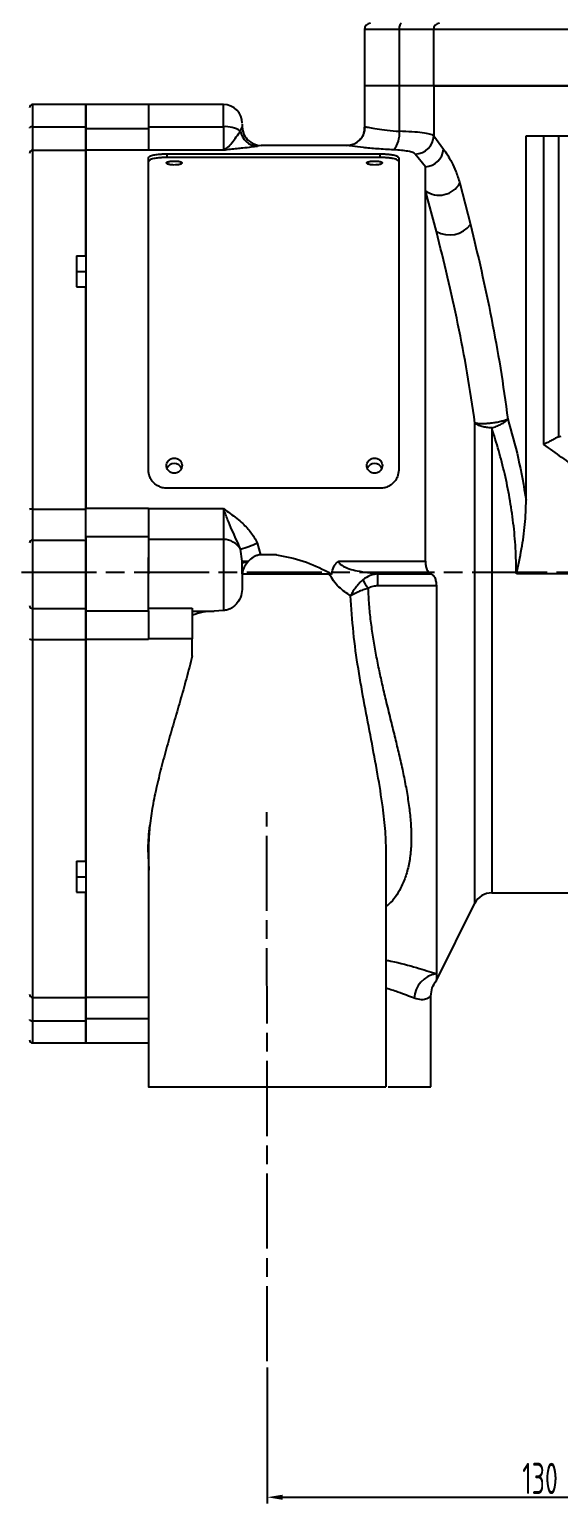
# Model space of a CAD drawing. Header units: millimetres. Extents: x 7829 to 9013, y 2050 to 2917.
# Drawn here: x 8042.8 to 8127.3, y 2557.2 to 2792.8 of the extents above; entities that cross this region are included whole.
import ezdxf

# ---------------------------------------------------------------- set-up
doc = ezdxf.new("R2010")
doc.units = ezdxf.units.MM
doc.linetypes.add('AM_ISO08W050', pattern=[18, 12, -1.5, 3, -1.5])
doc.layers.add('AM_5', color=3, linetype='Continuous', lineweight=25)
doc.layers.add('AM_7', color=4, linetype='AM_ISO08W050', lineweight=25)
doc.styles.add('工程字', font='gbenor.shx', dxfattribs={"width": 0.707, "bigfont": 'hztxt.shx'})
doc.dimstyles.new('AM_GB$0', dxfattribs={"dimtxt": 3.5, "dimasz": 2.5, "dimexe": 1, "dimexo": 1, "dimgap": 0.5, "dimtad": 1, "dimdsep": 46, "dimtxsty": '工程字', "dimcen": 0, "dimclrd": 256, "dimclre": 256, "dimclrt": 2, "dimadec": 0, "dimazin": 2, "dimtp": 0.1, "dimtm": 0.1, "dimtfac": 0.71, "dimtmove": 0, "dimatfit": 3, "dimfxl": 0, "dimlwd": -1, "dimlwe": -1, "dimarcsym": 0})

# ---------------------------------------------------------------- blocks, each defined once
blk = doc.blocks.new('*D35')
at = {"layer": 'AM_5', "transparency": 16777216}
for p, q in [((8208.87, 2583.98), (8208.87, 2557.17)), ((8080.79, 2578.91), (8080.79, 2557.17)), ((8083.29, 2558.17), (8206.37, 2558.17))]:
    blk.add_line(p, q, dxfattribs=at)
for points in [[(8083.29, 2558.58), (8083.29, 2557.75), (8080.79, 2558.17)], [(8206.37, 2558.58), (8206.37, 2557.75), (8208.87, 2558.17)]]:
    blk.add_solid(points, dxfattribs=at)
at = {"layer": 'Defpoints', "color": 0}
for p in [(8208.87, 2584.98), (8080.79, 2579.91), (8208.87, 2558.17)]:
    blk.add_point(p, dxfattribs=at)
at = {"layer": 'AM_5', "color": 2, "transparency": 16777216, "insert": (8124.39, 2561.17), "char_height": 5, "attachment_point": 5, "style": '工程字'}
blk.add_mtext('130', dxfattribs=at)

msp = doc.modelspace()

# ---------------------------------------------------------------- linework, layer by layer
at = {"color": 7, "linetype": 'Continuous', "lineweight": 25}
for p, q in [((8096.317, 2792.779), (8096.317, 2783.779)), ((8101.876, 2792.779), (8096.317, 2792.779)), ((8107.344, 2792.779), (8101.876, 2792.779)), ((8101.876, 2792.779), (8101.876, 2783.779)), ((8181.849, 2792.779), (8107.344, 2792.779)), ((8107.344, 2792.779), (8107.344, 2783.779)), ((8096.316, 2783.779), (8096.316, 2776.795)), ((8101.913, 2776.505), (8101.913, 2783.779)), ((8107.344, 2783.779), (8128.935, 2783.779)), ((8107.414, 2783.779), (8107.414, 2775.797)), ((8051.816, 2780.779), (8043.316, 2780.779)), ((8043.316, 2780.779), (8043.316, 2777.234)), ((8061.816, 2780.779), (8051.816, 2780.779)), ((8051.816, 2777.234), (8051.816, 2780.779)), ((8073.816, 2780.779), (8061.816, 2780.779)), ((8073.816, 2777.241), (8073.816, 2780.779)), ((8043.316, 2777.234), (8043.316, 2773.471)), ((8043.316, 2777.234), (8051.816, 2777.234)), ((8051.816, 2773.471), (8051.816, 2777.234)), ((8051.816, 2776.942), (8061.816, 2776.942)), ((8061.816, 2777.241), (8073.816, 2777.241)), ((8073.816, 2777.241), (8073.816, 2773.483)), ((8076.509, 2776.552), (8076.813, 2777.152)), ((8076.813, 2777.152), (8076.816, 2777.243)), ((8107.414, 2775.797), (8108.977, 2773.663)), ((8122.16, 2717.556), (8122.16, 2775.779)), ((8124.942, 2775.779), (8124.942, 2726.441)), ((8127.334, 2775.779), (8127.334, 2727.672)), ((8043.316, 2773.471), (8043.316, 2716.115)), ((8043.316, 2773.471), (8051.816, 2773.471)), ((8061.816, 2773.472), (8051.816, 2773.472)), ((8051.816, 2756.576), (8051.816, 2773.471)), ((8073.816, 2773.483), (8061.816, 2773.483)), ((8061.816, 2773.483), (8061.816, 2773.472)), ((8079.81, 2774.249), (8079.203, 2774.101)), ((8093.498, 2774.25), (8079.809, 2774.25)), ((8093.521, 2774.249), (8079.81, 2774.249)), ((8079.816, 2774.247), (8079.81, 2774.249)), ((8064.816, 2772.904), (8098.816, 2772.904)), ((8064.816, 2772.316), (8064.816, 2772.904)), ((8098.816, 2772.316), (8064.816, 2772.316)), ((8098.816, 2772.316), (8098.816, 2772.904)), ((8106.066, 2770.815), (8104.45, 2772.859)), ((8106.066, 2707.807), (8106.066, 2767.004)), ((8107.816, 2760.477), (8106.066, 2767.004)), ((8111.574, 2768.203), (8113.267, 2761.606)), ((8050.316, 2756.576), (8051.816, 2756.576)), ((8050.316, 2756.576), (8050.316, 2751.621)), ((8050.316, 2754.101), (8051.816, 2754.101)), ((8050.316, 2751.621), (8051.816, 2751.621)), ((8051.816, 2716.115), (8051.816, 2751.621)), ((8113.986, 2653.12), (8113.986, 2729.873)), ((8116.67, 2729.114), (8116.67, 2654.779)), ((8127.334, 2727.672), (8127.782, 2727.779)), ((8098.816, 2719.436), (8064.816, 2719.436)), ((8043.316, 2716.115), (8043.316, 2711.171)), ((8043.316, 2716.115), (8051.816, 2716.115)), ((8051.816, 2716.263), (8061.816, 2716.263)), ((8051.816, 2711.347), (8051.816, 2716.115)), ((8061.816, 2716.263), (8061.816, 2716.19)), ((8061.816, 2716.19), (8073.816, 2716.19)), ((8073.816, 2716.19), (8073.816, 2711.251)), ((8043.316, 2711.171), (8043.316, 2700.228)), ((8043.316, 2711.171), (8051.816, 2711.171)), ((8061.816, 2711.708), (8051.816, 2711.708)), ((8051.816, 2700.228), (8051.816, 2711.171)), ((8073.816, 2711.251), (8061.816, 2711.251)), ((8073.816, 2711.251), (8073.816, 2699.893)), ((8076.813, 2707.814), (8076.509, 2709.719)), ((8079.203, 2710.708), (8079.737, 2708.779)), ((8076.816, 2707.49), (8076.813, 2707.814)), ((8077.811, 2707.777), (8077.653, 2707.597)), ((8082.264, 2708.779), (8079.486, 2708.779)), ((8092.229, 2707.807), (8106.066, 2707.807)), ((8076.816, 2705.779), (8090.705, 2705.779)), ((8090.569, 2706.041), (8090.705, 2705.779)), ((8090.569, 2706.041), (8090.909, 2705.779)), ((8090.705, 2705.779), (8091.088, 2705.636)), ((8091.088, 2705.636), (8090.909, 2705.779)), ((8091.088, 2705.636), (8091.104, 2705.779)), ((8098.488, 2705.763), (8106.955, 2705.763)), ((8098.488, 2703.839), (8098.488, 2705.763)), ((8106.904, 2705.779), (8106.955, 2705.763)), ((8153.226, 2705.779), (8120.599, 2705.779)), ((8107.816, 2703.839), (8098.488, 2703.839)), ((8107.816, 2703.839), (8107.816, 2641.853)), ((8043.316, 2700.228), (8051.816, 2700.228)), ((8043.316, 2700.228), (8043.316, 2695.292)), ((8051.816, 2695.292), (8051.816, 2700.228)), ((8061.816, 2700.307), (8068.816, 2700.307)), ((8051.816, 2699.85), (8061.816, 2699.85)), ((8068.816, 2699.799), (8072.316, 2699.799)), ((8073.816, 2699.893), (8072.316, 2699.799)), ((8043.316, 2695.292), (8051.816, 2695.292)), ((8043.316, 2695.292), (8043.316, 2638.063)), ((8061.816, 2695.295), (8051.816, 2695.295)), ((8051.816, 2659.824), (8051.816, 2695.292)), ((8068.816, 2695.367), (8061.816, 2695.367)), ((8061.816, 2695.367), (8061.816, 2695.295)), ((8068.816, 2692.654), (8068.816, 2695.367)), ((8061.816, 2661.032), (8061.816, 2623.779)), ((8061.959, 2658.422), (8061.832, 2660.815)), ((8099.816, 2623.779), (8099.816, 2661.009)), ((8050.316, 2659.824), (8051.816, 2659.824)), ((8050.316, 2659.824), (8050.316, 2654.88)), ((8050.316, 2657.361), (8051.816, 2657.361)), ((8050.316, 2654.88), (8051.816, 2654.88)), ((8051.816, 2638.063), (8051.816, 2654.88)), ((8107.816, 2640.779), (8113.986, 2653.12)), ((8116.67, 2654.779), (8131.316, 2654.779)), ((8043.316, 2638.063), (8051.816, 2638.063)), ((8043.316, 2638.063), (8043.316, 2634.311)), ((8051.816, 2638.086), (8061.816, 2638.086)), ((8051.816, 2634.311), (8051.816, 2638.063)), ((8106.944, 2623.779), (8106.944, 2638.287)), ((8043.316, 2634.311), (8051.816, 2634.311)), ((8043.316, 2634.311), (8043.316, 2630.779)), ((8061.816, 2634.615), (8051.816, 2634.615)), ((8051.816, 2630.779), (8051.816, 2634.311)), ((8043.316, 2630.779), (8051.816, 2630.779)), ((8051.816, 2630.779), (8061.816, 2630.779))]:
    msp.add_line(p, q, dxfattribs=at)
at = {"color": 7, "linetype": 'Continuous', "lineweight": 25, "flags": 128}
for points in [[(8102.181, 2793.779), (8102.121, 2793.76), (8102.064, 2793.703), (8102.011, 2793.61), (8101.965, 2793.486), (8101.927, 2793.334), (8101.899, 2793.162), (8101.882, 2792.974), (8101.876, 2792.779)], [(8043.316, 2777.234), (8043.218, 2777.231), (8043.124, 2777.219), (8043.038, 2777.2), (8042.962, 2777.175), (8042.9, 2777.144), (8042.854, 2777.108), (8042.825, 2777.07), (8042.816, 2777.03)], [(8042.816, 2634.517), (8042.825, 2634.477), (8042.854, 2634.438), (8042.9, 2634.402), (8042.962, 2634.371), (8043.038, 2634.346), (8043.124, 2634.327), (8043.218, 2634.315), (8043.316, 2634.311)]]:
    msp.add_lwpolyline(points, dxfattribs=at)
at = {"color": 7, "linetype": 'Continuous', "lineweight": 25}
for centre, radius, start, end in [((8097.317, 2792.779), 1, 90, 180), ((8108.338, 2792.785), 0.994, 90.33103, 180.32725), ((8043.316, 2780.279), 0.5, 90, 180), ((8073.816, 2777.779), 3, 0, 90), ((8074.092, 2772.713), 4.536, 57.804, 93.50099), ((8079.401, 2777.025), 2.931, 189.29818, 266.1177), ((8079.813, 2777.25), 3.002, 181.88119, 269.94976), ((8079.81, 2777.244), 2.995, 180.011, 229.08661), ((8093.473, 2777.24), 2.992, 270.91414, 0.14164), ((8097.808, 2776.13), 4.122, 321.01752, 5.2103), ((8104.352, 2775.922), 3.064, 271.84168, 357.66144), ((8043.313, 2772.974), 0.497, 89.66234, 179.65831), ((8105.828, 2773.97), 3.164, 274.30687, 354.43999), ((8108.278, 2770.091), 3.798, 234.36762, 330.19689), ((8109.884, 2764.215), 4.272, 241.03707, 322.36392), ((8065.947, 2722.152), 1.262, 21.88021, 157.8711), ((8097.947, 2722.152), 1.262, 21.88021, 157.8711), ((8043.193, 2715.23), 0.893, 82.14096, 115.02118), ((8043.294, 2710.692), 0.479, 87.472, 177.22636), ((8073.872, 2708.215), 3.037, 29.70353, 91.05787), ((8072.34, 2725.243), 16.074, 285.03348, 295.27473), ((8077.54, 2713.938), 6.167, 263.23329, 272.52665), ((8077.54, 2705.154), 2.445, 87.3581, 107.22949), ((8037.312, 2667.995), 69.329, 30.76645, 32.0632), ((8043.295, 2700.707), 0.48, 182.74259, 272.5022), ((8043.193, 2696.166), 0.882, 244.64111, 277.95157), ((8116.67, 2651.779), 3, 90, 153.43495), ((8108.454, 2637.732), 4.171, 98.80799, 177.42388), ((8043.313, 2638.56), 0.497, 180.33182, 270.32802), ((8043.316, 2631.279), 0.5, 180, 270)]:
    msp.add_arc(centre, radius, start, end, dxfattribs=at)
for points in [[(8101.913, 2783.779), (8101.131, 2783.779), (8099.566, 2783.779), (8097.769, 2783.779), (8096.548, 2783.779), (8096.393, 2783.779), (8096.316, 2783.779)], [(8107.414, 2783.779), (8107.24, 2783.779), (8106.892, 2783.779), (8105.641, 2783.779), (8103.978, 2783.779), (8102.602, 2783.779), (8101.913, 2783.779)], [(8182.3, 2783.779), (8179.208, 2783.779), (8173.024, 2783.779), (8164.045, 2783.779), (8155.41, 2783.779), (8147.226, 2783.779), (8139.581, 2783.779), (8132.559, 2783.779), (8126.237, 2783.779), (8120.686, 2783.779), (8115.96, 2783.779), (8112.136, 2783.779), (8109.165, 2783.779), (8107.997, 2783.779), (8107.414, 2783.779)], [(8051.816, 2780.779), (8051.816, 2780.727), (8051.816, 2780.624), (8051.816, 2779.803), (8051.816, 2778.583), (8051.816, 2777.489), (8051.816, 2776.942)], [(8061.816, 2780.779), (8061.816, 2780.727), (8061.816, 2780.624), (8061.816, 2779.803), (8061.816, 2778.583), (8061.816, 2777.489), (8061.816, 2776.942)], [(8051.816, 2776.942), (8051.816, 2776.503), (8051.816, 2775.624), (8051.816, 2774.585), (8051.816, 2773.806), (8051.816, 2773.583), (8051.816, 2773.472)], [(8122.16, 2775.779), (8123.959, 2775.779), (8127.557, 2775.779), (8133.867, 2775.779), (8140.764, 2775.779), (8148.248, 2775.779), (8156.222, 2775.779), (8164.612, 2775.779), (8173.318, 2775.779), (8179.306, 2775.779), (8182.3, 2775.779)], [(8051.816, 2773.472), (8051.816, 2773.032), (8051.816, 2772.151), (8051.816, 2769.894), (8051.816, 2766.981), (8051.816, 2763.376), (8051.816, 2759.137), (8051.816, 2754.305), (8051.816, 2748.937), (8051.816, 2743.09), (8051.816, 2736.83), (8051.816, 2730.225), (8051.816, 2723.357), (8051.816, 2718.627), (8051.816, 2716.263)], [(8061.816, 2722.362), (8061.816, 2725.329), (8061.816, 2731.262), (8061.816, 2739.614), (8061.816, 2747.372), (8061.816, 2754.362), (8061.816, 2760.474), (8061.816, 2765.563), (8061.816, 2769.647), (8061.816, 2771.377), (8061.816, 2772.241)], [(8101.816, 2772.241), (8101.816, 2771.377), (8101.816, 2769.647), (8101.816, 2765.563), (8101.816, 2760.474), (8101.816, 2754.362), (8101.816, 2747.372), (8101.816, 2739.614), (8101.816, 2731.262), (8101.816, 2725.329), (8101.816, 2722.362)], [(8106.066, 2767.004), (8106.066, 2767.723), (8106.066, 2769.161), (8106.066, 2770.264), (8106.066, 2770.815)], [(8116.67, 2729.114), (8116.393, 2729.124), (8115.839, 2729.144), (8115.075, 2729.306), (8114.417, 2729.546), (8114.13, 2729.764), (8113.986, 2729.873)], [(8051.816, 2711.708), (8051.816, 2711.945), (8051.816, 2712.418), (8051.816, 2713.512), (8051.816, 2714.804), (8051.816, 2715.776), (8051.816, 2716.263)], [(8051.816, 2711.708), (8051.816, 2711.406), (8051.816, 2710.801), (8051.816, 2709.353), (8051.816, 2707.647), (8051.816, 2705.779), (8051.816, 2703.911), (8051.816, 2702.205), (8051.816, 2700.757), (8051.816, 2700.152), (8051.816, 2699.85)], [(8061.816, 2711.708), (8061.816, 2711.406), (8061.816, 2710.801), (8061.816, 2709.353), (8061.816, 2707.647), (8061.816, 2706.401), (8061.816, 2705.779)], [(8061.816, 2705.779), (8061.816, 2706.121), (8061.816, 2706.805), (8061.816, 2707.667), (8061.816, 2708.271), (8061.816, 2708.349), (8061.816, 2708.388)], [(8076.816, 2705.779), (8076.816, 2706.085), (8076.816, 2706.696), (8076.816, 2707.225), (8076.816, 2707.49)], [(8061.816, 2699.85), (8061.816, 2700.152), (8061.816, 2700.757), (8061.816, 2702.205), (8061.816, 2703.911), (8061.816, 2705.156), (8061.816, 2705.779)], [(8068.816, 2700.307), (8068.816, 2700.05), (8068.816, 2699.537), (8068.816, 2698.35), (8068.816, 2696.949), (8068.816, 2695.895), (8068.816, 2695.367)], [(8051.816, 2699.85), (8051.816, 2699.613), (8051.816, 2699.14), (8051.816, 2698.046), (8051.816, 2696.754), (8051.816, 2695.781), (8051.816, 2695.295)], [(8051.816, 2695.295), (8051.816, 2692.93), (8051.816, 2688.201), (8051.816, 2681.333), (8051.816, 2674.727), (8051.816, 2668.468), (8051.816, 2662.621), (8051.816, 2657.253), (8051.816, 2652.421), (8051.816, 2648.182), (8051.816, 2644.576), (8051.816, 2641.663), (8051.816, 2639.407), (8051.816, 2638.526), (8051.816, 2638.086)], [(8107.816, 2641.853), (8107.816, 2641.455), (8107.816, 2640.66), (8107.816, 2640.819), (8107.816, 2640.898)], [(8051.816, 2638.086), (8051.816, 2637.974), (8051.816, 2637.751), (8051.816, 2636.972), (8051.816, 2635.934), (8051.816, 2635.055), (8051.816, 2634.615)], [(8051.816, 2634.615), (8051.816, 2634.069), (8051.816, 2632.975), (8051.816, 2631.755), (8051.816, 2630.934), (8051.816, 2630.831), (8051.816, 2630.779)]]:
    msp.add_open_spline(points, degree=3, dxfattribs=at)
for points, knots in [([(8061.816, 2776.942), (8061.816, 2776.503), (8061.816, 2775.624), (8061.816, 2774.585), (8061.816, 2773.819), (8061.816, 2773.594), (8061.816, 2773.483)], [0, 0, 0, 0, 0.2530954, 0.5061907, 0.7592861, 1, 1, 1, 1]), ([(8073.816, 2773.483), (8074.034, 2773.61), (8074.471, 2773.865), (8075.145, 2774.654), (8075.872, 2775.623), (8076.297, 2776.242), (8076.509, 2776.552)], [0, 0, 0, 0, 0.2499286, 0.4999059, 0.7499122, 1, 1, 1, 1]), ([(8076.816, 2777.627), (8076.816, 2777.618), (8076.816, 2777.559), (8076.816, 2777.388), (8076.816, 2777.243)], [0, 0, 0, 0, 0.1520215, 1, 1, 1, 1]), ([(8096.316, 2776.879), (8096.278, 2776.559), (8096.219, 2776.065), (8095.896, 2775.474), (8095.673, 2775.234), (8095.579, 2775.134)], [0, 0, 0, 0, 0.5185205, 0.7984423, 1, 1, 1, 1]), ([(8096.327, 2776.795), (8096.323, 2776.855), (8096.309, 2777.062), (8096.353, 2777.217), (8096.428, 2777.237), (8096.465, 2777.248)], [0, 0, 0, 0, 0.1674284, 0.5872731, 1, 1, 1, 1]), ([(8096.465, 2777.248), (8096.657, 2777.208), (8097.042, 2777.128), (8098.29, 2776.904), (8099.913, 2776.667), (8101.246, 2776.559), (8101.913, 2776.505)], [0, 0, 0, 0, 0.2495539, 0.4996039, 0.7497805, 1, 1, 1, 1]), ([(8107.414, 2775.797), (8107.233, 2775.889), (8106.884, 2776.069), (8105.63, 2776.275), (8103.983, 2776.426), (8102.604, 2776.479), (8101.913, 2776.505)], [0, 0, 0, 0, 0.2578518, 0.5006261, 0.7496641, 1, 1, 1, 1]), ([(8079.203, 2774.101), (8078.893, 2774.056), (8078.272, 2773.965), (8077.074, 2773.826), (8075.934, 2773.705), (8074.896, 2773.598), (8074.176, 2773.521), (8073.816, 2773.483)], [0, 0, 0, 0, 0.2487785, 0.4987197, 0.6595816, 0.8297163, 1, 1, 1, 1]), ([(8101.013, 2773.537), (8100.111, 2773.588), (8098.309, 2773.689), (8096.074, 2773.915), (8094.332, 2774.132), (8093.791, 2774.21), (8093.521, 2774.249)], [0, 0, 0, 0, 0.2503164, 0.5005313, 0.7505369, 1, 1, 1, 1]), ([(8104.45, 2772.859), (8104.34, 2772.946), (8104.12, 2773.121), (8103.329, 2773.318), (8102.288, 2773.464), (8101.438, 2773.513), (8101.013, 2773.537)], [0, 0, 0, 0, 0.2505404, 0.5005166, 0.7504026, 1, 1, 1, 1]), ([(8108.977, 2773.663), (8109.191, 2773.357), (8109.606, 2772.761), (8110.276, 2771.555), (8110.961, 2770.141), (8111.369, 2768.849), (8111.574, 2768.203)], [0, 0, 0, 0, 0.2565274, 0.4981615, 0.749285, 1, 1, 1, 1]), ([(8061.816, 2772.241), (8061.857, 2772.332), (8061.919, 2772.47), (8062.295, 2772.624), (8062.737, 2772.743), (8063.329, 2772.831), (8064.063, 2772.892), (8064.549, 2772.9), (8064.816, 2772.904)], [0, 0, 0, 0, 0.2424661, 0.36932, 0.4995624, 0.690508, 0.830537, 1, 1, 1, 1]), ([(8064.816, 2772.316), (8064.55, 2772.312), (8064.064, 2772.304), (8063.33, 2772.243), (8062.739, 2772.155), (8062.296, 2772.036), (8061.919, 2771.882), (8061.857, 2771.743), (8061.816, 2771.653)], [0, 0, 0, 0, 0.16930874, 0.30921035, 0.49998401, 0.63035982, 0.7573341, 1, 1, 1, 1]), ([(8065.947, 2771.112), (8065.805, 2771.116), (8065.576, 2771.122), (8065.28, 2771.161), (8065.054, 2771.208), (8064.877, 2771.268), (8064.736, 2771.346), (8064.672, 2771.442), (8064.736, 2771.535), (8064.877, 2771.608), (8065.054, 2771.663), (8065.28, 2771.705), (8065.576, 2771.74), (8065.805, 2771.745), (8065.947, 2771.748)], [0, 0, 0, 0, 0.1077663, 0.1746499, 0.2500566, 0.3253747, 0.3921911, 0.4998879, 0.6076759, 0.6745461, 0.7499233, 0.8253388, 0.8922287, 1, 1, 1, 1]), ([(8065.947, 2771.748), (8066.088, 2771.745), (8066.317, 2771.74), (8066.613, 2771.705), (8066.838, 2771.663), (8067.016, 2771.608), (8067.157, 2771.535), (8067.221, 2771.442), (8067.158, 2771.346), (8067.017, 2771.269), (8066.839, 2771.209), (8066.614, 2771.161), (8066.317, 2771.122), (8066.088, 2771.116), (8065.947, 2771.112)], [0, 0, 0, 0, 0.1076967, 0.1744926, 0.2497767, 0.325175, 0.3920392, 0.4997344, 0.6075567, 0.6744204, 0.7497751, 0.8252555, 0.8921919, 1, 1, 1, 1]), ([(8097.947, 2771.112), (8097.805, 2771.116), (8097.576, 2771.122), (8097.28, 2771.161), (8097.054, 2771.208), (8096.877, 2771.268), (8096.736, 2771.346), (8096.672, 2771.442), (8096.736, 2771.535), (8096.877, 2771.608), (8097.054, 2771.663), (8097.28, 2771.705), (8097.576, 2771.74), (8097.805, 2771.745), (8097.947, 2771.748)], [0, 0, 0, 0, 0.1077663, 0.1746499, 0.2500566, 0.3253747, 0.3921911, 0.4998879, 0.6076759, 0.6745461, 0.7499233, 0.8253388, 0.8922287, 1, 1, 1, 1]), ([(8097.947, 2771.748), (8098.088, 2771.745), (8098.317, 2771.74), (8098.613, 2771.705), (8098.838, 2771.663), (8099.016, 2771.608), (8099.157, 2771.535), (8099.221, 2771.442), (8099.158, 2771.346), (8099.017, 2771.269), (8098.839, 2771.209), (8098.614, 2771.161), (8098.317, 2771.122), (8098.088, 2771.116), (8097.947, 2771.112)], [0, 0, 0, 0, 0.1076967, 0.1744926, 0.2497767, 0.325175, 0.3920392, 0.4997344, 0.6075567, 0.6744204, 0.7497751, 0.8252555, 0.8921919, 1, 1, 1, 1]), ([(8098.816, 2772.904), (8099.081, 2772.9), (8099.567, 2772.892), (8100.301, 2772.831), (8100.892, 2772.743), (8101.335, 2772.624), (8101.712, 2772.47), (8101.774, 2772.332), (8101.816, 2772.241)], [0, 0, 0, 0, 0.1693087, 0.3092103, 0.499984, 0.6303599, 0.7573343, 1, 1, 1, 1]), ([(8101.816, 2771.653), (8101.775, 2771.743), (8101.712, 2771.881), (8101.336, 2772.036), (8100.894, 2772.155), (8100.302, 2772.243), (8099.568, 2772.304), (8099.082, 2772.312), (8098.816, 2772.316)], [0, 0, 0, 0, 0.2424663, 0.36932, 0.4995623, 0.690508, 0.830537, 1, 1, 1, 1]), ([(8113.267, 2761.606), (8113.855, 2759.172), (8115.026, 2754.317), (8116.644, 2746.602), (8118.103, 2738.678), (8118.86, 2733.221), (8119.239, 2730.487)], [0, 0, 0, 0, 0.251178, 0.5007364, 0.7498144, 1, 1, 1, 1]), ([(8113.986, 2729.873), (8113.593, 2732.559), (8112.807, 2737.925), (8111.297, 2745.715), (8109.625, 2753.308), (8108.421, 2758.081), (8107.816, 2760.477)], [0, 0, 0, 0, 0.2494579, 0.4982873, 0.7481047, 1, 1, 1, 1]), ([(8119.239, 2730.487), (8119.088, 2730.421), (8118.782, 2730.287), (8118.114, 2730.1), (8117.351, 2729.941), (8116.547, 2729.824), (8115.75, 2729.754), (8115.015, 2729.737), (8114.388, 2729.774), (8114.119, 2729.84), (8113.986, 2729.873)], [0, 0, 0, 0, 0.1226809, 0.25, 0.3773191, 0.5, 0.6226809, 0.75, 0.8773191, 1, 1, 1, 1]), ([(8116.67, 2729.114), (8116.928, 2729.187), (8117.456, 2729.336), (8118.191, 2729.674), (8118.824, 2730.066), (8119.102, 2730.348), (8119.239, 2730.487)], [0, 0, 0, 0, 0.24526744, 0.5, 0.75473256, 1, 1, 1, 1]), ([(8120.599, 2705.779), (8120.575, 2707.143), (8120.527, 2709.865), (8120.146, 2713.921), (8119.558, 2717.894), (8118.763, 2721.757), (8117.804, 2725.518), (8117.051, 2727.906), (8116.67, 2729.114)], [0, 0, 0, 0, 0.1660183, 0.33140454, 0.49892171, 0.66409542, 0.83001444, 1, 1, 1, 1]), ([(8119.239, 2730.487), (8119.825, 2728.434), (8121.002, 2724.306), (8121.773, 2719.814), (8122.16, 2717.556)], [0, 0, 0, 0, 0.4973334, 1, 1, 1, 1]), ([(8127.334, 2727.672), (8127.186, 2727.596), (8126.872, 2727.433), (8126.276, 2727.127), (8125.618, 2726.788), (8125.167, 2726.557), (8124.942, 2726.441)], [0, 0, 0, 0, 0.2344863, 0.4993909, 0.7491472, 1, 1, 1, 1]), ([(8124.942, 2726.441), (8126.86, 2725.079), (8130.583, 2722.435), (8136.223, 2718.595), (8141.878, 2714.898), (8147.543, 2711.365), (8151.377, 2709.169), (8153.226, 2708.109)], [0, 0, 0, 0, 0.2092995, 0.4061937, 0.6069788, 0.8104261, 1, 1, 1, 1]), ([(8065.947, 2721.855), (8065.805, 2721.868), (8065.576, 2721.889), (8065.28, 2722.031), (8065.054, 2722.202), (8064.877, 2722.421), (8064.736, 2722.708), (8064.672, 2723.066), (8064.736, 2723.424), (8064.877, 2723.71), (8065.054, 2723.928), (8065.28, 2724.097), (8065.576, 2724.238), (8065.805, 2724.259), (8065.947, 2724.272)], [0, 0, 0, 0, 0.1077663, 0.1746499, 0.2500566, 0.3253747, 0.3921911, 0.4998879, 0.6076759, 0.6745461, 0.7499233, 0.8253388, 0.8922287, 1, 1, 1, 1]), ([(8065.947, 2724.272), (8066.088, 2724.259), (8066.317, 2724.238), (8066.613, 2724.098), (8066.838, 2723.928), (8067.016, 2723.711), (8067.157, 2723.425), (8067.221, 2723.067), (8067.158, 2722.709), (8067.017, 2722.421), (8066.839, 2722.202), (8066.614, 2722.031), (8066.317, 2721.889), (8066.088, 2721.868), (8065.947, 2721.855)], [0, 0, 0, 0, 0.1076967, 0.1744926, 0.2497767, 0.325175, 0.3920392, 0.4997344, 0.6075567, 0.6744204, 0.7497751, 0.8252555, 0.8921919, 1, 1, 1, 1]), ([(8097.947, 2721.855), (8097.805, 2721.868), (8097.576, 2721.889), (8097.28, 2722.031), (8097.054, 2722.202), (8096.877, 2722.421), (8096.736, 2722.708), (8096.672, 2723.066), (8096.736, 2723.424), (8096.877, 2723.71), (8097.054, 2723.928), (8097.28, 2724.097), (8097.576, 2724.238), (8097.805, 2724.259), (8097.947, 2724.272)], [0, 0, 0, 0, 0.1077663, 0.1746499, 0.2500566, 0.3253747, 0.3921911, 0.4998879, 0.6076759, 0.6745461, 0.7499233, 0.8253388, 0.8922287, 1, 1, 1, 1]), ([(8097.947, 2724.272), (8098.088, 2724.259), (8098.317, 2724.238), (8098.613, 2724.098), (8098.838, 2723.928), (8099.016, 2723.711), (8099.157, 2723.425), (8099.221, 2723.067), (8099.158, 2722.709), (8099.017, 2722.421), (8098.839, 2722.202), (8098.614, 2722.031), (8098.317, 2721.889), (8098.088, 2721.868), (8097.947, 2721.855)], [0, 0, 0, 0, 0.1076967, 0.1744926, 0.2497767, 0.325175, 0.3920392, 0.4997344, 0.6075567, 0.6744204, 0.7497751, 0.8252555, 0.8921919, 1, 1, 1, 1]), ([(8064.816, 2719.436), (8064.55, 2719.455), (8064.064, 2719.492), (8063.33, 2719.785), (8062.739, 2720.208), (8062.296, 2720.744), (8061.919, 2721.424), (8061.857, 2721.99), (8061.816, 2722.362)], [0, 0, 0, 0, 0.1693087, 0.3092103, 0.499984, 0.6303599, 0.7573343, 1, 1, 1, 1]), ([(8101.816, 2722.362), (8101.775, 2721.991), (8101.712, 2721.425), (8101.336, 2720.745), (8100.894, 2720.209), (8100.302, 2719.786), (8099.568, 2719.492), (8099.082, 2719.456), (8098.816, 2719.436)], [0, 0, 0, 0, 0.2424661, 0.36932, 0.4995624, 0.690508, 0.830537, 1, 1, 1, 1]), ([(8120.599, 2705.779), (8120.895, 2707.098), (8121.479, 2709.702), (8122.04, 2713.639), (8122.12, 2716.256), (8122.16, 2717.556)], [0, 0, 0, 0, 0.3406092, 0.6723156, 1, 1, 1, 1]), ([(8061.816, 2716.19), (8061.816, 2715.729), (8061.816, 2714.782), (8061.816, 2713.512), (8061.816, 2712.418), (8061.816, 2711.945), (8061.816, 2711.708)], [0, 0, 0, 0, 0.2407139, 0.4938093, 0.7469046, 1, 1, 1, 1]), ([(8076.509, 2709.719), (8076.297, 2710.24), (8075.872, 2711.282), (8075.145, 2712.778), (8074.471, 2714.416), (8074.034, 2715.599), (8073.816, 2716.19)], [0, 0, 0, 0, 0.25008769, 0.50009387, 0.75007108, 1, 1, 1, 1]), ([(8073.816, 2716.19), (8074.176, 2715.936), (8074.896, 2715.427), (8075.934, 2714.643), (8077.075, 2713.661), (8078.272, 2712.418), (8078.893, 2711.277), (8079.203, 2710.708)], [0, 0, 0, 0, 0.17030198, 0.3404196, 0.50128977, 0.75122619, 1, 1, 1, 1]), ([(8077.653, 2707.597), (8077.42, 2707.306), (8076.958, 2706.727), (8076.863, 2706.097), (8076.816, 2705.784)], [0, 0, 0, 0, 0.5033193, 1, 1, 1, 1]), ([(8079.486, 2708.779), (8079.318, 2708.738), (8078.97, 2708.654), (8078.366, 2708.326), (8078.031, 2707.995), (8077.811, 2707.777)], [0, 0, 0, 0, 0.2420786, 0.5015029, 1, 1, 1, 1]), ([(8082.264, 2708.779), (8083.71, 2708.524), (8086.611, 2708.013), (8089.247, 2706.7), (8090.569, 2706.041)], [0, 0, 0, 0, 0.4985305, 1, 1, 1, 1]), ([(8091.104, 2705.779), (8091.187, 2706.168), (8091.314, 2706.761), (8091.757, 2707.441), (8092.075, 2707.687), (8092.229, 2707.807)], [0, 0, 0, 0, 0.4966985, 0.7552914, 1, 1, 1, 1]), ([(8092.229, 2707.807), (8092.227, 2707.773), (8092.221, 2707.704), (8092.26, 2707.557), (8092.415, 2707.337), (8093.324, 2706.7), (8095.461, 2706.125), (8097.388, 2705.895), (8098.488, 2705.763)], [0, 0, 0, 0, 0.0142837, 0.0290667, 0.0633936, 0.1262838, 0.5008704, 1, 1, 1, 1]), ([(8106.066, 2707.807), (8106.078, 2707.565), (8106.105, 2707.065), (8106.301, 2706.427), (8106.577, 2705.962), (8106.795, 2705.84), (8106.904, 2705.779)], [0, 0, 0, 0, 0.2409119, 0.4993651, 0.7493686, 1, 1, 1, 1]), ([(8076.816, 2705.779), (8076.816, 2705.577), (8076.816, 2705.173), (8076.816, 2704.594), (8076.816, 2704.055), (8076.816, 2703.759), (8076.816, 2703.611)], [0, 0, 0, 0, 0.2499435, 0.4999977, 0.7499435, 1, 1, 1, 1]), ([(8094.128, 2702.266), (8093.493, 2702.678), (8092.539, 2703.299), (8091.373, 2704.587), (8090.928, 2705.382), (8090.705, 2705.779)], [0, 0, 0, 0, 0.4983333, 0.7492966, 1, 1, 1, 1]), ([(8098.488, 2705.763), (8098.067, 2705.708), (8097.197, 2705.593), (8096.451, 2705.069), (8096.066, 2704.798)], [0, 0, 0, 0, 0.4844873, 1, 1, 1, 1]), ([(8106.955, 2705.763), (8107.065, 2705.714), (8107.284, 2705.615), (8107.566, 2705.191), (8107.732, 2704.682), (8107.805, 2704.211), (8107.812, 2703.962), (8107.816, 2703.839)], [0, 0, 0, 0, 0.2498469, 0.4995659, 0.7488515, 0.8757726, 1, 1, 1, 1]), ([(8076.816, 2703.611), (8076.784, 2703.163), (8076.721, 2702.266), (8076.183, 2701.251), (8075.575, 2700.612), (8075.034, 2700.241), (8074.44, 2699.98), (8074.024, 2699.922), (8073.816, 2699.893)], [0, 0, 0, 0, 0.2494996, 0.4988762, 0.6244261, 0.7493046, 0.8746864, 1, 1, 1, 1]), ([(8096.066, 2704.798), (8095.864, 2704.614), (8095.462, 2704.248), (8094.938, 2703.609), (8094.479, 2702.942), (8094.245, 2702.492), (8094.128, 2702.266)], [0, 0, 0, 0, 0.2551131, 0.5052583, 0.751832, 1, 1, 1, 1]), ([(8096.884, 2703.459), (8096.62, 2703.373), (8096.096, 2703.203), (8095.109, 2702.806), (8094.519, 2702.481), (8094.128, 2702.266)], [0, 0, 0, 0, 0.2557443, 0.5066436, 1, 1, 1, 1]), ([(8098.488, 2703.839), (8098.209, 2703.827), (8097.65, 2703.803), (8097.14, 2703.574), (8096.884, 2703.459)], [0, 0, 0, 0, 0.4995502, 1, 1, 1, 1]), ([(8096.884, 2703.459), (8096.929, 2702.587), (8097.019, 2700.834), (8097.292, 2698.224), (8097.651, 2695.639), (8098.092, 2693.079), (8098.585, 2690.601), (8099.137, 2688.091), (8099.762, 2685.431), (8100.448, 2682.641), (8101.133, 2679.874), (8101.786, 2677.179), (8102.388, 2674.531), (8102.924, 2671.908), (8103.359, 2669.36), (8103.672, 2666.872), (8103.833, 2664.45), (8103.811, 2662.09), (8103.564, 2659.84), (8103.071, 2657.736), (8102.148, 2655.495), (8101.151, 2653.739), (8100.053, 2652.826), (8099.816, 2652.629)], [0, 0, 0, 0, 0.0427855, 0.086049, 0.1290061, 0.1716811, 0.2151468, 0.2555301, 0.301485, 0.3546218, 0.4042628, 0.4515666, 0.5033676, 0.5531448, 0.6022162, 0.6530925, 0.7032695, 0.7530182, 0.805601, 0.8557009, 0.9037058, 0.9792034, 1, 1, 1, 1]), ([(8099.813, 2661.009), (8099.783, 2662.185), (8099.722, 2664.617), (8099.235, 2668.875), (8098.455, 2673.773), (8097.421, 2679.227), (8096.331, 2684.838), (8095.327, 2690.551), (8094.503, 2696.377), (8094.253, 2700.306), (8094.128, 2702.266)], [0, 0, 0, 0, 0.09591745, 0.1984216, 0.33140857, 0.46640029, 0.59887101, 0.73377232, 0.86720924, 1, 1, 1, 1]), ([(8061.816, 2699.85), (8061.816, 2699.613), (8061.816, 2699.14), (8061.816, 2698.046), (8061.816, 2696.775), (8061.816, 2695.829), (8061.816, 2695.367)], [0, 0, 0, 0, 0.25309537, 0.50619073, 0.7592861, 1, 1, 1, 1]), ([(8072.316, 2699.799), (8071.693, 2699.763), (8070.445, 2699.691), (8069.36, 2699.33), (8068.816, 2699.15)], [0, 0, 0, 0, 0.49893438, 1, 1, 1, 1]), ([(8068.816, 2692.654), (8068.512, 2691.443), (8067.904, 2689.024), (8066.892, 2685.483), (8065.875, 2681.999), (8064.882, 2678.568), (8063.956, 2675.191), (8063.143, 2671.883), (8062.462, 2668.647), (8062.183, 2666.57), (8062.043, 2665.532)], [0, 0, 0, 0, 0.1249075, 0.2494666, 0.3740177, 0.4988777, 0.6244107, 0.7499594, 0.8749564, 1, 1, 1, 1]), ([(8061.866, 2660.172), (8061.829, 2660.738), (8061.719, 2662.443), (8061.913, 2664.294), (8062.043, 2665.532)], [0, 0, 0, 0, 0.33135234, 1, 1, 1, 1]), ([(8062.043, 2665.532), (8061.964, 2664.601), (8061.829, 2662.996), (8061.831, 2661.46), (8061.832, 2660.815)], [0, 0, 0, 0, 0.580211, 1, 1, 1, 1]), ([(8099.816, 2644.021), (8100.066, 2643.972), (8101.909, 2643.613), (8104.779, 2642.793), (8106.805, 2642.166), (8107.816, 2641.853)], [0, 0, 0, 0, 0.0729143, 0.5374969, 1, 1, 1, 1]), ([(8104.288, 2637.919), (8103.491, 2638.244), (8102.256, 2638.746), (8100.455, 2639.318), (8099.816, 2639.521)], [0, 0, 0, 0, 0.6453425, 1, 1, 1, 1]), ([(8106.944, 2638.287), (8106.984, 2638.739), (8107.063, 2639.644), (8107.565, 2640.4), (8107.816, 2640.779)], [0, 0, 0, 0, 0.5, 1, 1, 1, 1]), ([(8106.944, 2638.287), (8106.944, 2638.287), (8106.968, 2638.31), (8106.885, 2638.225), (8106.679, 2638.046), (8106.242, 2637.797), (8105.505, 2637.584), (8104.695, 2637.807), (8104.288, 2637.919)], [0, 0, 0, 0, 0.0003249, 0.164426, 0.3242009, 0.4993006, 0.7486589, 1, 1, 1, 1]), ([(8061.851, 2623.779), (8061.84, 2623.779), (8061.748, 2623.779), (8062.135, 2623.779), (8063.04, 2623.779), (8064.546, 2623.779), (8066.535, 2623.779), (8068.966, 2623.779), (8071.759, 2623.779), (8074.83, 2623.779), (8078.084, 2623.779), (8081.422, 2623.779), (8084.741, 2623.779), (8087.94, 2623.779), (8090.921, 2623.779), (8093.592, 2623.779), (8095.871, 2623.779), (8097.693, 2623.779), (8098.979, 2623.779), (8099.719, 2623.779), (8099.751, 2623.779), (8099.766, 2623.779)], [0, 0, 0, 0, 0.0079501, 0.063744, 0.1195379, 0.1753317, 0.2311256, 0.2869195, 0.3427134, 0.3985073, 0.4543012, 0.5100951, 0.5658889, 0.6216828, 0.6774767, 0.7332706, 0.7890645, 0.8448584, 0.9006522, 0.9564461, 1, 1, 1, 1]), ([(8100.116, 2623.779), (8100.82, 2623.779), (8102.401, 2623.779), (8104.293, 2623.779), (8105.807, 2623.779), (8106.764, 2623.779), (8106.884, 2623.779), (8106.944, 2623.779)], [0, 0, 0, 0, 0.1674124, 0.3755593, 0.5837062, 0.7918531, 1, 1, 1, 1])]:
    msp.add_open_spline(points, degree=3, knots=knots, dxfattribs=at)
at = {"layer": 'AM_7'}
for p, q in [((8041.52, 2706.049), (8157.301, 2706.049)), ((8080.794, 2579.908), (8080.747, 2667.65))]:
    msp.add_line(p, q, dxfattribs=at)

# ---------------------------------------------------------------- dimensions: what is measured, and where the dimension line sits
at = {"layer": 'AM_5'}
dim = msp.add_linear_dim(base=(8208.867, 2558.166), p1=(8080.794, 2579.908), p2=(8208.867, 2584.985), text='130', dimstyle='AM_GB$0', override={"dimtxt": 5, "dimpost": ''}, dxfattribs=at)
dim.commit()
dim.dimension.update_dxf_attribs({"geometry": '*D35', "text_midpoint": (8124.391, 2558.166), "dimtype": 160})

doc.saveas('drawing.dxf')
